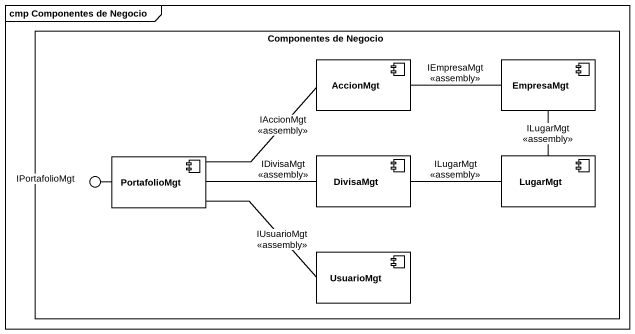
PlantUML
@startuml
mainframe cmp Componentes de Negocio
rectangle "Componentes de Negocio" as Componentes_de_Negocio {
  component AccionMgt
  component EmpresaMgt
  component PortafolioMgt
  component DivisaMgt
  component LugarMgt
  component UsuarioMgt
}
() IPortafolioMgt
PortafolioMgt -left- IPortafolioMgt
AccionMgt -right- EmpresaMgt : IEmpresaMgt\n<<assembly>>
EmpresaMgt -- LugarMgt : ILugarMgt\n<<assembly>>
PortafolioMgt -right- AccionMgt : IAccionMgt\n<<assembly>>
PortafolioMgt -right- DivisaMgt : IDivisaMgt\n<<assembly>>
PortafolioMgt -right- UsuarioMgt : IUsuarioMgt\n<<assembly>>
DivisaMgt -right- LugarMgt : ILugarMgt\n<<assembly>>
@enduml
